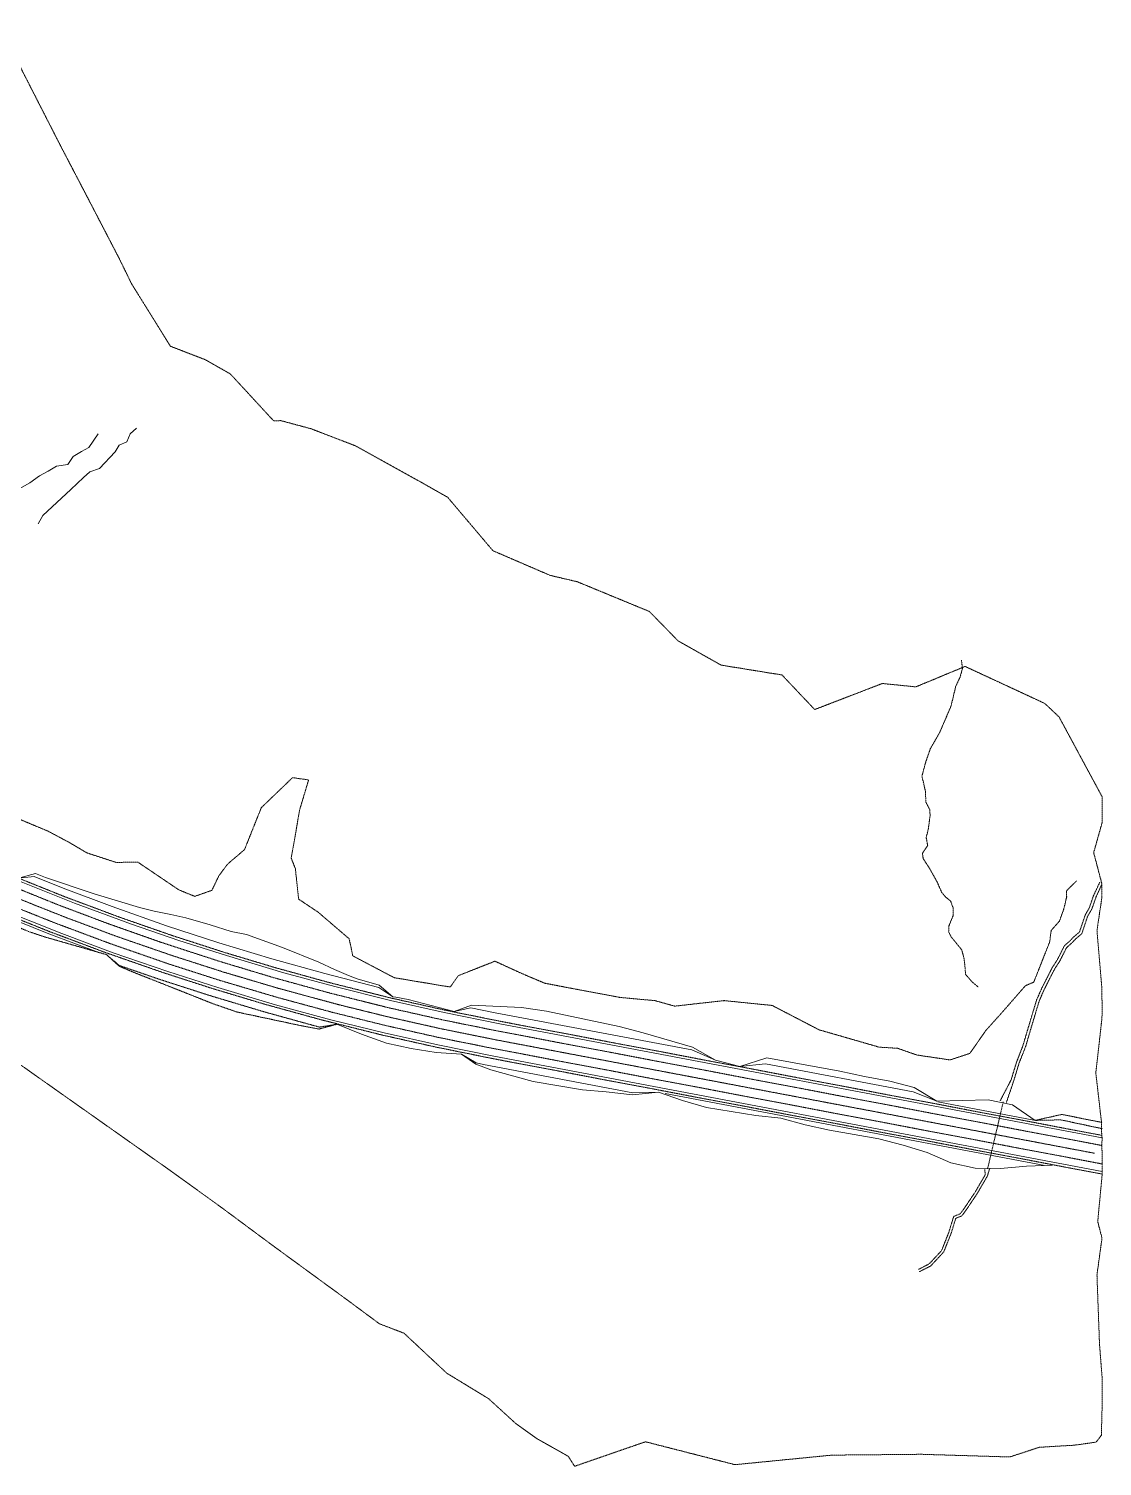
# Model space of a CAD drawing. Header units: feet. Extents: x 65934 to 70070, y 57218 to 61041.
# Drawn here: x 68663 to 70070, y 57218 to 59102 of the extents above; entities that cross this region are included whole.
import ezdxf

# ---------------------------------------------------------------- set-up
doc = ezdxf.new("R2010")
doc.units = ezdxf.units.FT
doc.header["$MEASUREMENT"] = 0
for name, pattern in [('DASHED2', [0.375, 0.25, -0.125]), ('DASHEDX2', [1.5, 1, -0.5]), ('HIDDEN', [0.375, 0.25, -0.125]), ('PHANTOM2', [1.25, 0.625, -0.125, 0.125, -0.125, 0.125, -0.125])]:
    doc.linetypes.add(name, pattern=pattern)
for name, color, linetype, lineweight in [('Bottom-of-Ditch_PLN_x', 5, 'Continuous', 0), ('Centerline_PLN_x', 1, 'PHANTOM2', 0), ('Edge-of-Paved-Road_PLN_x', 5, 'DASHED2', 0), ('Guardrail-LT_PLN_x', 4, 'FENCELINE1', 0), ('Guardrail-RT_PLN_x', 4, 'FENCELINE1', 0), ('Laneline_PLN_x', 2, 'DASHED2', 0), ('Natural-Drainage_PLN_x', 5, 'HIDDEN', 0), ('Pipe_PLN_x', 120, 'DASHEDX2', 0), ('Shoulder_PLN_x', 7, 'Continuous', 0), ('Surface-Existing-Perimeter', 3, 'DASHED2', 0), ('Toe_PLN_x', 2, 'Continuous', 0), ('Top-of-Ditch_PLN_x', 62, 'DASHED2', 0), ('Top_PLN_x', 30, 'Continuous', 0), ('Tree-Line_PLN_x', 62, 'HIDDEN', 0)]:
    doc.layers.add(name, color=color, linetype=linetype, lineweight=lineweight)
doc.linetypes.add('FENCELINE1', pattern='A,0.25,-0.1,[133,ltypeshp.shx,S=0.1,R=0,X=-0.1,Y=0],-0.1,1', length=1.45)

msp = doc.modelspace()

# ---------------------------------------------------------------- linework, layer by layer
at = {"layer": 'Bottom-of-Ditch_PLN_x'}
msp.add_polyline3d([(69562.9, 57749.9, 5638.5), (69532, 57763.4, 5637.7), (69274.3, 57812.3, 5635.2), (69242.4, 57818.6, 5634.9), (69220.3, 57813.9, 5635.9)], dxfattribs=at)
at = {"layer": 'Centerline_PLN_x'}
msp.add_polyline3d([(70059.9, 57628, 5646.4), (69274.1, 57776.9, 5638.7), (69203.4, 57791.2, 5638.1), (69133, 57807, 5637.4), (69069.3, 57822.7, 5636.7), (68990.1, 57844.2, 5635.8), (68917.8, 57865.6, 5634.6), (68852.2, 57886.7, 5633.4), (68783.9, 57910.2, 5631.8), (68713.2, 57936.4, 5630), (68636.9, 57966.7, 5627.8)], dxfattribs=at)
at = {"layer": 'Edge-of-Paved-Road_PLN_x'}
for points in [[(70069.9, 57651.4, 5644.7), (69278.8, 57801.4, 5637), (69208, 57815.7, 5636.3), (69137.6, 57831.5, 5635.6), (69058, 57851.4, 5634.8), (68985.3, 57871.5, 5633.9), (68919.3, 57891.3, 5632.8), (68850.6, 57913.5, 5631.4), (68782.3, 57937.3, 5629.9), (68708.7, 57964.8, 5627.9), (68644.8, 57990.5, 5626)], [(70069.9, 57600.7, 5644.8), (69269.5, 57752.4, 5637), (69195.5, 57767.4, 5636.3), (69125.1, 57783.2, 5635.6), (69045.6, 57803.1, 5634.8), (68972.8, 57823.2, 5633.9), (68903.7, 57843.9, 5632.8), (68838.1, 57865.1, 5631.5), (68763.7, 57891, 5629.8), (68690, 57918.6, 5627.9), (68626.1, 57944.2, 5626)]]:
    msp.add_polyline3d(points, dxfattribs=at)
at = {"layer": 'Guardrail-LT_PLN_x'}
for points in [[(68754.5, 57891.2, 5629.4), (68689, 57915.8, 5627.7), (68688.9, 57915.8, 5627.7), (68625, 57941.5, 5625.8)], [(69994.8, 57611.9, 5643.9), (69496.9, 57706.3, 5639)]]:
    msp.add_polyline3d(points, dxfattribs=at)
at = {"layer": 'Guardrail-RT_PLN_x'}
msp.add_polyline3d([(69980.4, 57671.5, 5643.6), (69854.3, 57695.4, 5642.4)], dxfattribs=at)
at = {"layer": 'Laneline_PLN_x'}
for points in [[(70069.9, 57638.1, 5646), (69276.3, 57788.5, 5638.3), (69205.6, 57802.8, 5637.6), (69135.2, 57818.6, 5636.9), (69055.6, 57838.5, 5636.1), (68982.8, 57858.5, 5635.2), (68913.7, 57879.3, 5634.1), (68835.7, 57904.7, 5632.5), (68764.6, 57929.8, 5630.8), (68699.9, 57954.2, 5629.1), (68621, 57986.1, 5626.7)], [(70069.9, 57614, 5646.1), (69271.9, 57765.3, 5638.3), (69200.9, 57779.6, 5637.6), (69130.8, 57795.4, 5637), (69060.7, 57812.8, 5636.3), (68987.9, 57832.5, 5635.4), (68912.4, 57854.9, 5634.2), (68846.8, 57876, 5632.9), (68769.3, 57902.9, 5631.2), (68695.6, 57930.5, 5629.2), (68631.6, 57956.1, 5627.3)]]:
    msp.add_polyline3d(points, dxfattribs=at)
at = {"layer": 'Natural-Drainage_PLN_x'}
for points in [[(69885.4, 58274.2, 5682.8), (69886.7, 58263.3, 5682), (69883.5, 58252, 5681.1), (69878, 58240.4, 5680.4), (69871.8, 58214.4, 5679.1), (69857, 58179.9, 5677.6), (69844.5, 58158.1, 5676.4), (69838.5, 58140.7, 5675.6), (69833.6, 58122.4, 5674.6), (69838.2, 58102.4, 5673.8), (69838.7, 58088.5, 5673.1), (69843.9, 58078.3, 5672.1), (69844.3, 58070.7, 5671.6), (69842, 58053.5, 5670.3), (69839.2, 58041.7, 5669.3), (69841.1, 58031.4, 5668.6), (69834.2, 58021.2, 5667.7), (69835.2, 58014.4, 5667.2), (69843.9, 58000.8, 5666.3), (69853.5, 57983.6, 5664.7), (69859.4, 57970.2, 5663), (69864.6, 57963.8, 5661.9), (69871.1, 57958.8, 5661.4), (69874.6, 57949.2, 5661.1), (69874.5, 57939.6, 5660.5), (69868.9, 57926, 5659), (69868.6, 57918.8, 5658.8), (69871.5, 57912.2, 5658.3), (69885.8, 57894.6, 5656), (69888.9, 57882.9, 5655.6), (69890.3, 57869, 5655.2), (69890.7, 57862.5, 5653.7), (69899.3, 57852.7, 5652.6), (69907.2, 57846, 5650.9)], [(70066.7, 57983.2, 5649.8), (70058.3, 57965.3, 5648.6), (70053, 57949.7, 5647.2), (70047.6, 57940.4, 5646), (70040.1, 57918.1, 5644.6), (70032.5, 57911.6, 5644), (70028, 57906.8, 5643.6), (70020.3, 57900, 5642.7), (70011.2, 57881.9, 5641.2), (70004.1, 57870.9, 5640.3), (69990.4, 57843.8, 5637.9), (69983.9, 57829, 5636.9), (69973.4, 57794.2, 5633.9), (69966, 57769.2, 5632.5), (69957.7, 57747.8, 5631.7), (69950.5, 57724.3, 5630.7), (69936.1, 57696.7, 5630.3)], [(70069.9, 57981.7, 5650.8), (70061.7, 57963.8, 5649.7), (70056.3, 57948.1, 5648.3), (70050.8, 57938.8, 5647), (70043.2, 57915.9, 5645.6), (70035, 57908.9, 5644.9), (70030.5, 57904.1, 5644.5), (70023.2, 57897.6, 5643.7), (70014.3, 57880, 5642.2), (70007.2, 57869, 5641.3), (69993.6, 57842.1, 5638.9), (69987.3, 57827.7, 5638), (69976.9, 57793.1, 5635), (69969.5, 57767.9, 5633.6), (69961.1, 57746.6, 5632.8), (69953.9, 57723, 5631.8), (69944.2, 57694.3, 5631.4)], [(68764.6, 57888.4, 5628.6), (68781.6, 57874.1, 5628.6), (68836.3, 57855.3, 5629.8), (68901.9, 57834.2, 5631.1), (68971, 57813.5, 5632.2), (69043.7, 57793.4, 5633.1), (69066.5, 57797.1, 5634.7), (69043.1, 57790.8, 5635.5), (69015.3, 57796.2, 5636.9), (68936.3, 57813, 5640.6), (68904.1, 57824.1, 5638.9), (68834, 57851.9, 5633.3), (68800.4, 57865.1, 5631.1), (68781.3, 57873.2, 5630.3), (68764.6, 57888.4, 5628.6), (68683.4, 57911.7, 5622.7), (68663.4, 57918.4, 5621.5), (68642.7, 57926.9, 5621)], [(69916.1, 57607.3, 5629.1), (69916.4, 57599.5, 5628.9), (69903.3, 57577.1, 5628.2), (69889.2, 57556, 5627.1), (69883.7, 57548.6, 5626.2), (69875.2, 57545.2, 5625.4), (69868.7, 57524.1, 5624.4), (69859.3, 57500.4, 5623.1), (69843.1, 57483, 5622.2), (69828.7, 57475.6, 5621.6)], [(69922.4, 57608, 5629.3), (69919.4, 57598.2, 5629), (69906.1, 57575.3, 5628.3), (69891.9, 57554.1, 5627.2), (69885.8, 57545.9, 5626.2), (69877.9, 57542.7, 5625.5), (69871.9, 57523, 5624.5), (69862.1, 57498.6, 5623.2), (69845.1, 57480.3, 5622.2), (69830.2, 57472.7, 5621.6)]]:
    msp.add_polyline3d(points, dxfattribs=at)
at = {"layer": 'Pipe_PLN_x'}
msp.add_polyline3d([(69940.2, 57695.5, 5630.8), (69919.6, 57607.5, 5629.2)], dxfattribs=at)
at = {"layer": 'Shoulder_PLN_x'}
for points in [[(70069.9, 57648.1, 5645.7), (69280.4, 57797.7, 5638), (69207.4, 57812.5, 5637.3), (69137, 57828.3, 5636.6), (69063.8, 57846.5, 5635.8), (68997.3, 57864.6, 5635), (68921.8, 57887.1, 5633.8), (68859.4, 57907.1, 5632.6), (68797.3, 57928.4, 5631.2), (68722.9, 57955.9, 5629.3), (68644.2, 57987.2, 5627)], [(70069.9, 57604, 5645.7), (69272.4, 57755.2, 5638), (69198.9, 57770, 5637.3), (69128.6, 57785.8, 5636.6), (69058.9, 57803.1, 5635.9), (68986, 57822.8, 5635), (68910.6, 57845.2, 5633.8), (68845, 57866.3, 5632.6), (68773.6, 57890.9, 5631), (68706, 57916, 5629.3), (68629.3, 57946.5, 5627)]]:
    msp.add_polyline3d(points, dxfattribs=at)
at = {"layer": 'Surface-Existing-Perimeter'}
msp.add_lwpolyline([(68584.3, 57791.7), (68716.3, 57698.5), (68848.3, 57605.3), (68915, 57557.2), (68985.1, 57505.2), (69079.6, 57436.2), (69122.4, 57404.5), (69154.7, 57392.1), (69210.7, 57339.7), (69265.4, 57306.4), (69301.3, 57273.6), (69329.1, 57253.8), (69369.9, 57230.8), (69378.3, 57217.7), (69471.2, 57249.8), (69588.5, 57219.8), (69715.6, 57232.3), (69832.4, 57233.4), (69948.8, 57229.9), (69987.4, 57242.6), (70033.2, 57245.3), (70061.9, 57249.3), (70068.8, 57258.3), (70069.7, 57294), (70069.7, 57335), (70066.4, 57376.6), (70063, 57468.5), (70069.6, 57516.9), (70064, 57538.5), (70069.9, 57600.7), (70069.9, 57604), (70069.9, 57614), (70069.8, 57626.1), (70069.4, 57638.1), (70069.8, 57648.1), (70069.3, 57651.4), (70068.9, 57660.1), (70069, 57668.2), (70061.5, 57733.3), (70066.7, 57779.5), (70069.6, 57805.7), (70069.7, 57825), (70069.4, 57837.9), (70069.3, 57846.6), (70063, 57919.9), (70069.6, 57964), (70069.4, 57981.5), (70058.7, 58022.1), (70069.7, 58061.2), (70069.7, 58095.5), (70013.4, 58199.9), (69994.6, 58217.7), (69890.1, 58266.2), (69825.6, 58239.4), (69781.6, 58243.8), (69693, 58209.7), (69650.1, 58255), (69570.3, 58267.9), (69513.9, 58299.7), (69476.3, 58338.2), (69381.8, 58377.2), (69346, 58385.6), (69271.2, 58417.9), (69211.9, 58487.9), (69177.7, 58507.3), (69091.4, 58555.2), (69032.7, 58577.8), (68993.1, 58588.4), (68983.7, 58588.2), (68927, 58649.6), (68894.1, 58668.3), (68848.5, 58685.9), (68797.7, 58767.5), (68780.8, 58802), (68738.3, 58883.8), (68719.1, 58920.6), (68705.6, 58946.4), (68626.1, 59102.1)], dxfattribs=at)
at = {"layer": 'Toe_PLN_x'}
for points in [[(68528.3, 58404.5, 5638.8), (68542.5, 58422.4, 5641.3), (68553.3, 58436.7, 5642.8), (68567.8, 58445.5, 5644.2), (68582.2, 58454.3, 5646.5), (68596.7, 58463.1, 5647.6), (68610.6, 58472.5, 5649.6), (68624.6, 58480.5, 5651.1), (68637.4, 58489.8, 5654.5), (68650.2, 58499.1, 5656.5), (68664.2, 58506.7, 5657.1), (68676.8, 58516.1, 5659), (68688.3, 58522.2, 5661.3), (68699.2, 58528.7, 5661.6), (68714, 58530.8, 5663.7), (68721.1, 58541.5, 5666.3), (68732.1, 58548, 5668.3), (68741.4, 58553.2, 5669.2), (68753.8, 58570.9, 5673.3)], [(68649.5, 57988.6, 5626), (68671.4, 57994.6, 5628.5), (68684.9, 57989.6, 5629.2), (68748.3, 57968, 5633.4), (68808, 57950.1, 5638.1), (68827.1, 57945.3, 5640.1), (68849.1, 57941.1, 5643.3), (68868.8, 57936.5, 5645.5), (68900.4, 57927.5, 5647.2), (68928.3, 57918.9, 5647.8), (68948.4, 57914.6, 5649.8), (68995.3, 57897.8, 5648.1), (69042.8, 57878.4, 5643.6), (69063.6, 57868.9, 5640.5), (69081.7, 57861, 5638), (69093.4, 57856.8, 5637.1), (69122.1, 57848.2, 5636.2), (69139.8, 57833.1, 5634.5), (69121.5, 57845.5, 5633.7), (69050.7, 57863.5, 5633), (68981.2, 57882.9, 5632), (68912.1, 57903.9, 5630.9), (68843.5, 57926.3, 5629.5), (68772.3, 57951.4, 5627.8), (68707.9, 57975.7, 5626), (68669.9, 57990.8, 5624.9), (68649.5, 57988.6, 5626)], [(69594.7, 57741.7, 5640), (69630.2, 57752.9, 5645.6), (69661.5, 57747.6, 5646.4), (69726, 57735.7, 5647.4), (69758.1, 57728.8, 5647), (69791.4, 57722.5, 5647.3), (69823.2, 57714, 5645.5), (69853.2, 57696.3, 5640.5), (69822.2, 57708.4, 5640.5), (69628.7, 57745.1, 5638.7), (69594.7, 57741.7, 5640), (69562.9, 57749.9, 5638.4), (69532.7, 57766.9, 5640.8), (69468.3, 57785.7, 5645.9), (69436.6, 57794.1, 5647.6), (69341.3, 57814.3, 5648.5), (69308.8, 57818.9, 5646.9), (69243.1, 57822.3, 5638.2), (69220.3, 57813.9, 5635.9), (69159.9, 57829.4, 5634.1), (69143.9, 57832.6, 5634.2), (69139.8, 57833.1, 5634.5)], [(69230.1, 57757.7, 5635.3), (69249.1, 57746.4, 5635.1), (69258.8, 57744.4, 5635.2), (69454.6, 57707.3, 5637.1), (69488.2, 57708.3, 5637.6), (69454.1, 57704.7, 5639.4), (69419.7, 57708.6, 5641.3), (69388.6, 57711.1, 5644), (69323.9, 57722.3, 5644.3), (69268.6, 57737.4, 5639.7), (69248.9, 57744.8, 5636.4), (69230.1, 57757.7, 5635.3), (69196.8, 57760.3, 5632.5), (69164, 57765.2, 5630.9), (69131.5, 57772.2, 5630.3), (69098.9, 57784.1, 5632.3), (69066.5, 57797.1, 5634.7)], [(70004.3, 57612.3, 5643.7), (69970.6, 57611, 5639), (69936.7, 57607.9, 5633.3), (69903.4, 57608.4, 5629.7), (69871.3, 57615.6, 5630), (69840.5, 57629, 5634), (69808.9, 57638.7, 5635.8), (69777.1, 57646.8, 5636.6), (69712.4, 57658.2, 5635.5), (69680.4, 57665.4, 5635.8), (69648.6, 57673.9, 5636.9), (69615.9, 57677.3, 5635), (69551.2, 57688.1, 5633.6), (69519.5, 57697.3, 5635.1), (69488.2, 57708.3, 5637.6)], [(69982, 57671.1, 5642.1), (69952.5, 57691.4, 5633.5), (69920.4, 57698.2, 5632.8), (69853.2, 57696.3, 5640.5)]]:
    msp.add_polyline3d(points, dxfattribs=at)
at = {"layer": 'Top-of-Ditch_PLN_x'}
msp.add_polyline3d([(70069.9, 57668.3, 5657.6), (70016.9, 57678.9, 5648.8), (69982, 57671.1, 5642.1), (70015.6, 57671.8, 5642.4), (70069.9, 57660.2, 5642.4)], dxfattribs=at)
at = {"layer": 'Top_PLN_x'}
msp.add_polyline3d([(68674.9, 58453.3, 5652.7), (68681.1, 58463.9, 5653.4), (68717.8, 58498.2, 5661.1), (68726.2, 58505.9, 5662.2), (68734.6, 58513.7, 5663.3), (68743, 58521.5, 5665.7), (68755.3, 58525.6, 5666.9), (68776.1, 58547.4, 5673.2), (68781.3, 58556.1, 5674.8), (68791.2, 58560.4, 5677.1), (68795.5, 58571.3, 5677.9), (68803.8, 58578.5, 5681)], dxfattribs=at)
at = {"layer": 'Tree-Line_PLN_x'}
msp.add_polyline3d([(70036.2, 57985, 5650.5), (70023.5, 57972.5, 5653), (70023.4, 57972.4, 5653), (70023.4, 57972.3, 5653), (70023.3, 57972.2, 5653), (70023.3, 57972.1, 5653), (70023.2, 57972, 5653), (70023.2, 57971.9, 5653), (70023.2, 57971.8, 5653), (70023.2, 57971.7, 5653), (70023.3, 57964.4, 5651.1), (70023.3, 57964.2, 5651.1), (70023.3, 57964.1, 5651), (70019.5, 57947.9, 5648), (70019.4, 57947.8, 5648), (70013.9, 57932.5, 5647.2), (70013.9, 57932.5, 5647.2), (70013.8, 57932.4, 5647.2), (70013.7, 57932.3, 5647.2), (70013.7, 57932.2, 5647.2), (70003.2, 57920.3, 5648.7), (70003.1, 57920.2, 5648.8), (70003, 57920.1, 5648.8), (70002.9, 57919.9, 5648.7), (70002.9, 57919.8, 5648.7), (70001.1, 57905.3, 5646.1), (70001.1, 57905.1, 5646.1), (70001, 57905, 5646.1), (69980.3, 57852.7, 5640.5), (69980.3, 57852.6, 5640.5), (69980.2, 57852.5, 5640.5), (69980.2, 57852.4, 5640.5), (69980.1, 57852.4, 5640.5), (69980, 57852.3, 5640.5), (69979.9, 57852.2, 5640.5), (69979.9, 57852.2, 5640.5), (69979.8, 57852.1, 5640.5), (69969.4, 57847.7, 5642), (69969.3, 57847.7, 5642), (69969.2, 57847.6, 5642), (69969.1, 57847.5, 5642), (69969, 57847.4, 5642), (69938.5, 57812.5, 5642.9), (69938.4, 57812.4, 5642.9), (69917.2, 57788.8, 5645.9), (69917.1, 57788.7, 5645.9), (69917.1, 57788.6, 5645.9), (69896.7, 57759.3, 5643.1), (69896.5, 57759.1, 5643.1), (69896.4, 57759, 5643.1), (69896.3, 57758.9, 5643.1), (69896.1, 57758.9, 5643.1), (69870.6, 57750.4, 5644.8), (69870.5, 57750.4, 5644.8), (69870.4, 57750.4, 5644.8), (69870.3, 57750.4, 5644.8), (69870.2, 57750.4, 5644.8), (69827.4, 57756.7, 5648.8), (69827.3, 57756.7, 5648.8), (69827.2, 57756.7, 5648.8), (69802, 57765.5, 5647.9), (69801.9, 57765.6, 5647.9), (69801.7, 57765.6, 5647.9), (69777.7, 57767.1, 5649.1), (69777.6, 57767.1, 5649.1), (69777.5, 57767.1, 5649.1), (69698.6, 57789.9, 5651), (69698.5, 57789.9, 5651), (69698.4, 57790, 5651), (69637.4, 57821.7, 5648.3), (69637.2, 57821.7, 5648.3), (69637, 57821.8, 5648.3), (69574.3, 57828.1, 5645.8), (69574.2, 57828.1, 5645.8), (69574.1, 57828.1, 5645.8), (69509.8, 57820.9, 5645.1), (69509.6, 57820.9, 5645.1), (69509.4, 57820.9, 5645.1), (69483.6, 57828.1, 5646.8), (69483.4, 57828.1, 5646.8), (69437.4, 57832.3, 5647.6), (69437.3, 57832.3, 5647.6), (69338.8, 57851, 5647.8), (69338.7, 57851.1, 5647.8), (69338.6, 57851.1, 5647.8), (69307.4, 57864.4, 5645.4), (69307.4, 57864.4, 5645.4), (69274.2, 57879.6, 5641.4), (69274, 57879.7, 5641.4), (69273.9, 57879.7, 5641.4), (69273.8, 57879.7, 5641.4), (69273.7, 57879.7, 5641.4), (69273.6, 57879.7, 5641.4), (69273.4, 57879.6, 5641.3), (69226, 57860.9, 5638.3), (69225.9, 57860.8, 5638.3), (69225.8, 57860.7, 5638.3), (69225.7, 57860.6, 5638.3), (69225.6, 57860.5, 5638.3), (69215.6, 57846.4, 5635.8), (69215.5, 57846.3, 5635.8), (69215.4, 57846.2, 5635.8), (69215.3, 57846.2, 5635.8), (69215.1, 57846.1, 5635.8), (69215, 57846.1, 5635.8), (69214.9, 57846, 5635.8), (69214.7, 57846, 5635.7), (69214.6, 57846, 5635.7), (69142, 57858.1, 5635.1), (69141.9, 57858.2, 5635.1), (69141.7, 57858.2, 5635.1), (69088, 57886.5, 5637.8), (69087.9, 57886.5, 5637.8), (69087.8, 57886.6, 5637.8), (69087.7, 57886.7, 5637.8), (69087.6, 57886.7, 5637.8), (69087.6, 57886.8, 5637.8), (69087.5, 57886.9, 5637.8), (69087.5, 57887, 5637.8), (69087.4, 57887.1, 5637.8), (69082.9, 57908.8, 5639.4), (69082.9, 57908.9, 5639.4), (69082.8, 57909.1, 5639.4), (69082.7, 57909.2, 5639.4), (69082.6, 57909.3, 5639.4), (69041.7, 57944.4, 5645.9), (69041.6, 57944.4, 5646), (69017, 57960.8, 5648.8), (69016.9, 57960.9, 5648.8), (69016.8, 57961, 5648.8), (69016.7, 57961, 5648.8), (69016.7, 57961.1, 5648.8), (69016.6, 57961.2, 5648.8), (69016.6, 57961.3, 5648.8), (69016.5, 57961.4, 5648.9), (69016.5, 57961.5, 5648.9), (69012.3, 58000.6, 5649.8), (69012.3, 58000.7, 5649.8), (69012.3, 58000.9, 5649.8), (69006.9, 58014.8, 5653), (69006.9, 58014.9, 5653), (69006.9, 58015.1, 5653), (69006.9, 58015.2, 5653.1), (69006.9, 58015.3, 5653.1), (69018.1, 58079.3, 5654.4), (69018.2, 58079.4, 5654.4), (69029.3, 58116.3, 5654.9), (69029.3, 58116.5, 5654.9), (69029.3, 58116.6, 5654.9), (69029.3, 58116.7, 5654.9), (69029.3, 58116.8, 5655), (69029.3, 58116.9, 5655), (69029.2, 58117, 5655), (69029.2, 58117.1, 5655), (69029.1, 58117.2, 5655), (69029, 58117.3, 5655), (69028.9, 58117.4, 5655), (69028.9, 58117.4, 5655), (69028.8, 58117.5, 5655.1), (69028.7, 58117.5, 5655.1), (69028.5, 58117.6, 5655.1), (69009, 58120.3, 5657.5), (69008.9, 58120.3, 5657.5), (69008.7, 58120.3, 5657.5), (69008.6, 58120.3, 5657.5), (69008.5, 58120.2, 5657.5), (69008.4, 58120.2, 5657.6), (69008.3, 58120.1, 5657.6), (69008.2, 58120.1, 5657.6), (69008.1, 58120, 5657.6), (68967.9, 58081.3, 5658), (68967.8, 58081.2, 5658), (68967.7, 58081.2, 5658), (68967.7, 58081.1, 5658), (68967.6, 58081, 5658), (68945.7, 58026.3, 5654.8), (68945.6, 58026.2, 5654.8), (68945.5, 58026.1, 5654.7), (68945.5, 58026, 5654.7), (68945.4, 58025.9, 5654.7), (68923.2, 58006.9, 5652.9), (68923.1, 58006.8, 5652.9), (68923.1, 58006.7, 5652.9), (68912.1, 57991.9, 5650.5), (68912.1, 57991.8, 5650.5), (68912, 57991.8, 5650.5), (68903, 57973.1, 5649.5), (68902.9, 57972.9, 5649.5), (68902.8, 57972.8, 5649.4), (68902.6, 57972.7, 5649.4), (68902.5, 57972.6, 5649.4), (68880.7, 57964.9, 5646.9), (68880.5, 57964.9, 5646.9), (68880.3, 57964.8, 5646.9), (68880.2, 57964.9, 5646.8), (68880, 57964.9, 5646.8), (68859.7, 57973.2, 5645.1), (68859.6, 57973.2, 5645.1), (68859.5, 57973.3, 5645.1), (68805.8, 58009.6, 5641.1), (68805.7, 58009.7, 5641.1), (68805.6, 58009.7, 5641.1), (68805.4, 58009.8, 5641.1), (68805.3, 58009.8, 5641), (68777.5, 58009.2, 5638.9), (68777.3, 58009.3, 5638.9), (68777.2, 58009.3, 5638.9), (68739.3, 58021.7, 5637.5), (68739.2, 58021.7, 5637.5), (68739.1, 58021.7, 5637.4), (68715.1, 58035.9, 5635.5), (68715, 58035.9, 5635.5), (68687, 58050.8, 5635.6), (68686.8, 58050.8, 5635.5), (68636.5, 58071.8, 5629.8)], dxfattribs=at)

doc.saveas('drawing.dxf')
